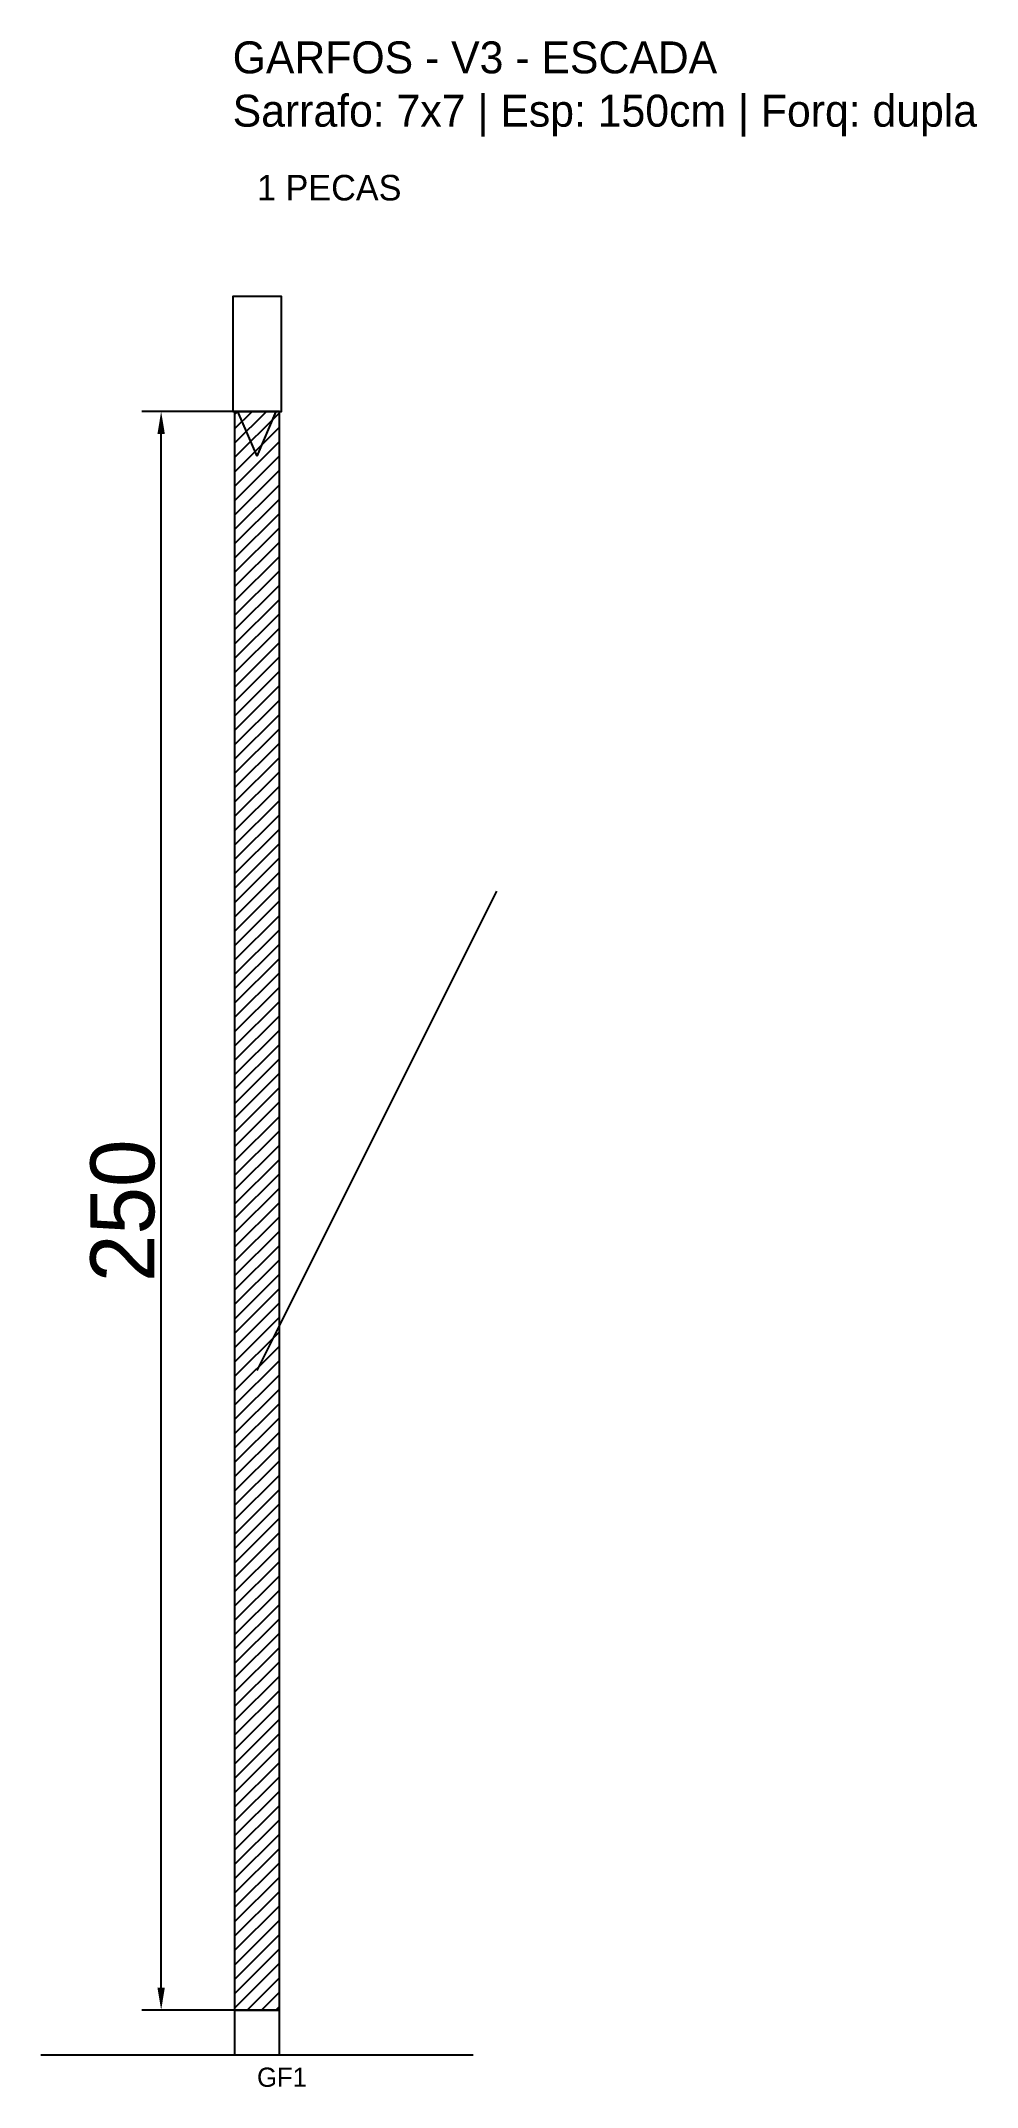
# Model space of a CAD drawing. Header units: metres. Extents: x -30 to 116, y -12 to 308.
import ezdxf

# ---------------------------------------------------------------- set-up
doc = ezdxf.new("R2010")
doc.units = ezdxf.units.M
for name, color, linetype in [('BARRA_ANCORAGEM', 1, 'Continuous'), ('COTA', 241, 'Continuous'), ('GARFOS OK', 3, 'Continuous'), ('NOME DA VIGA', 6, 'Continuous'), ('SARR_7x7', 40, 'Continuous'), ('VIGAS', 3, 'Continuous')]:
    doc.layers.add(name, color=color, linetype=linetype)
doc.dimstyles.new('EZ DXF', dxfattribs={"dimtxt": 10, "dimasz": 3.5, "dimexe": 3, "dimexo": 1.5, "dimgap": 1, "dimtad": 1, "dimdec": 1, "dimdsep": 46, "dimcen": 2.5, "dimazin": 3, "dimtfac": 1, "dimtmove": 0, "dimatfit": 3})

msp = doc.modelspace()

# ---------------------------------------------------------------- hatches: boundary and pattern name
at = {"layer": 'COTA'}
h = msp.add_hatch(dxfattribs=at)
h.set_pattern_fill('ANSI31', scale=0.5)
h.paths.add_polyline_path([(0.31, 0), (7.31, 0), (7.31, 250), (0.31, 250)])

# ---------------------------------------------------------------- linework, layer by layer
at = {"layer": 'BARRA_ANCORAGEM'}
msp.add_line((3.81, 100), (41.31, 175), dxfattribs=at)
at = {"layer": 'GARFOS OK'}
for p, q in [((3.81, 243), (0.81, 250)), ((0.81, 250), (6.81, 250)), ((3.81, 243), (6.81, 250))]:
    msp.add_line(p, q, dxfattribs=at)
at = {"layer": 'GARFOS OK', "linetype": 'CONTINUOUS'}
msp.add_line((-30, -7), (37.62, -7), dxfattribs=at)
at = {"layer": 'GARFOS OK'}
msp.add_lwpolyline([(0.31, 0), (7.31, 0), (7.31, 250), (0.31, 250), (0.31, 0)], dxfattribs=at)
at = {"layer": 'SARR_7x7'}
msp.add_lwpolyline([(0.31, -7), (7.31, -7), (7.31, 0), (0.31, 0), (0.31, -7)], dxfattribs=at)
at = {"layer": 'VIGAS'}
msp.add_lwpolyline([(0, 250), (7.62, 250), (7.62, 268), (0, 268), (0, 250)], dxfattribs=at)

# ---------------------------------------------------------------- texts
at = {"layer": 'NOME DA VIGA'}
for s, height, p in [('1 PECAS', 4, (3.81, 283)), ('GF1', 3, (3.81, -12))]:
    msp.add_text(s, height=height, dxfattribs=at).set_placement(p)
at = {"layer": 'NOME DA VIGA', "insert": (0, 293), "char_height": 5, "attachment_point": 7}
msp.add_mtext('GARFOS - V3 - ESCADA\\PSarrafo: 7x7 | Esp: 150cm | Forq: dupla', dxfattribs=at)

# ---------------------------------------------------------------- dimensions: what is measured, and where the dimension line sits
at = {"layer": 'COTA'}
msp.add_linear_dim(base=(-11.19, 0), p1=(3.81, 0), p2=(3.81, 250), angle=90, dimstyle='EZ DXF', dxfattribs=at).render()

doc.saveas('drawing.dxf')
